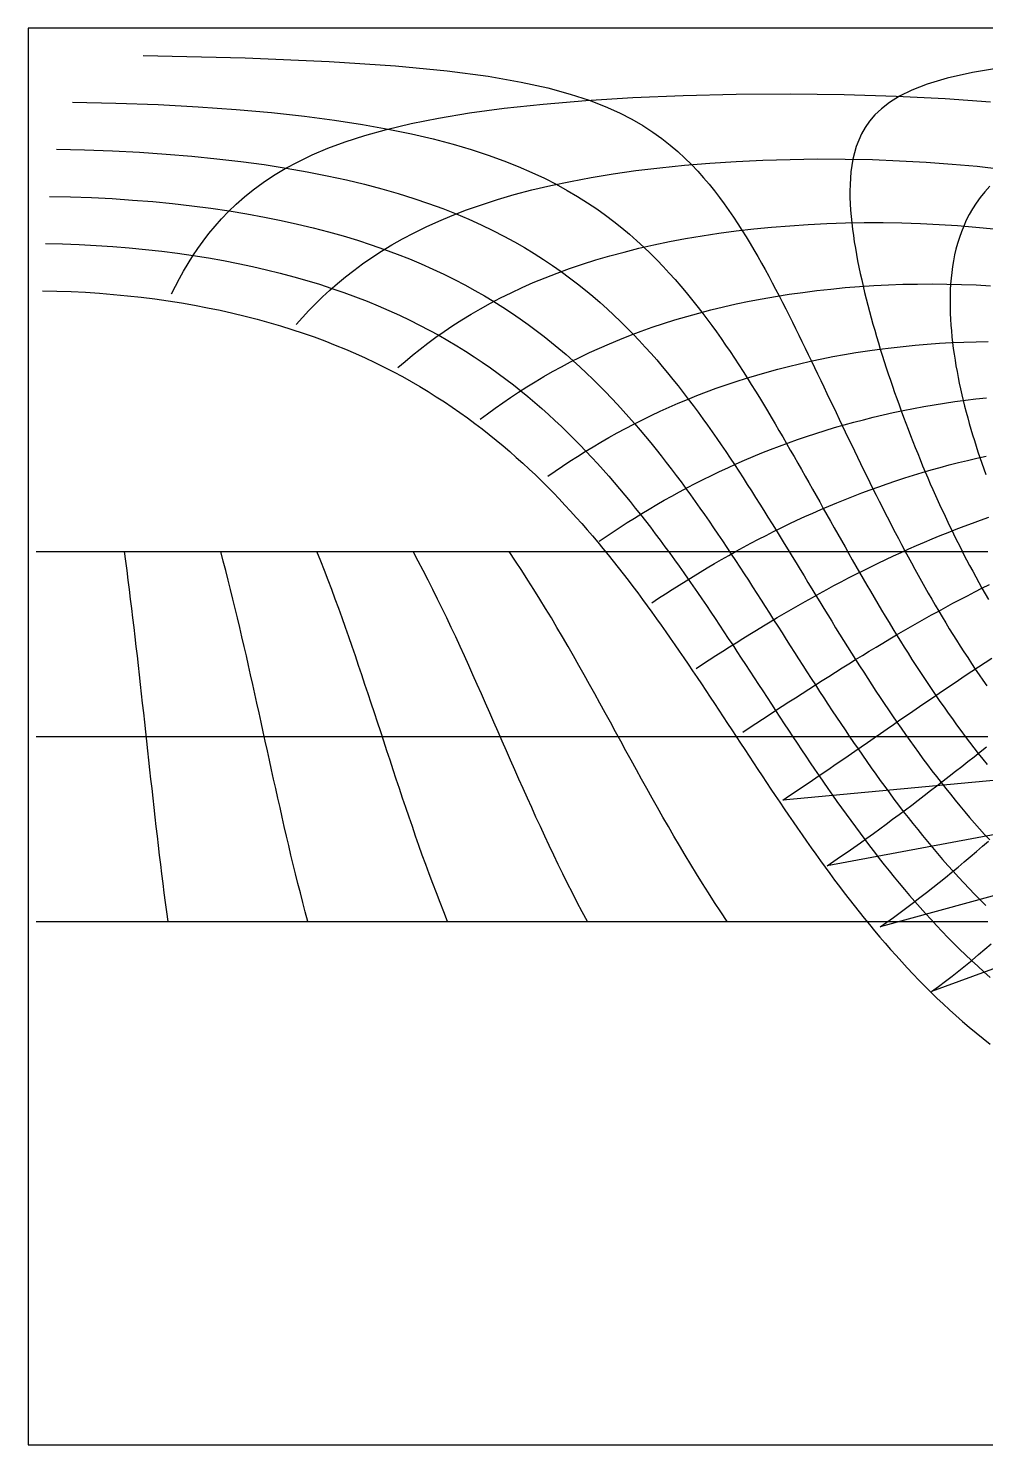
# Model space of a CAD drawing. Header units: millimetres. Extents: x -267 to 267, y -134 to 134.
# Drawn here: x -267 to -86.4, y -133.5 to 133.5 of the extents above; entities that cross this region are included whole.
import ezdxf

# ---------------------------------------------------------------- set-up
doc = ezdxf.new("R2010")
doc.units = ezdxf.units.MM
doc.layers.add('ENGRAVE', color=7, linetype='Continuous')
doc.layers.add('GUIDE', color=3, linetype='Continuous')

msp = doc.modelspace()

# ---------------------------------------------------------------- linework, layer by layer
at = {"layer": 'ENGRAVE'}
for points in [[(-245.393, 128.414), (-226.1153, 127.9655), (-210.2897, 127.2893), (-197.7972, 126.4505), (-188.0165, 125.5002), (-180.2929, 124.4734), (-174.0965, 123.3934), (-169.0348, 122.2757), (-164.8256, 121.1305), (-161.2663, 119.965), (-158.2102, 118.7839), (-155.55, 117.5909), (-153.2056, 116.3885), (-151.1166, 115.1787), (-149.2365, 113.9629), (-147.5293, 112.7424), (-145.9666, 111.5179), (-144.5257, 110.2902), (-143.1885, 109.0599), (-141.9399, 107.8274), (-140.7679, 106.5932), (-139.6621, 105.3576), (-138.6143, 104.1208), (-137.6173, 102.8832), (-136.6649, 101.6448), (-135.7521, 100.406), (-134.8744, 99.1668), (-134.028, 97.9274), (-133.2095, 96.6879), (-132.4161, 95.4485), (-131.6452, 94.2092), (-130.8945, 92.9702), (-130.1621, 91.7315), (-129.4462, 90.4932), (-128.7453, 89.2554), (-128.0579, 88.0182), (-127.3828, 86.7816), (-126.7188, 85.5457), (-126.0649, 84.3106), (-125.4202, 83.0763), (-124.7838, 81.8429), (-124.1549, 80.6105), (-123.5329, 79.379), (-122.917, 78.1486), (-122.3067, 76.9194), (-121.7014, 75.6912), (-121.1006, 74.4644), (-120.5039, 73.2387), (-119.9106, 72.0144), (-119.3206, 70.7915), (-118.7333, 69.57), (-118.1484, 68.35), (-117.5656, 67.1315), (-116.9844, 65.9146), (-116.4048, 64.6993), (-115.8262, 63.4857), (-115.2485, 62.2739), (-114.6713, 61.0638), (-114.0945, 59.8556), (-113.5178, 58.6494), (-112.941, 57.445), (-112.3638, 56.2427), (-111.786, 55.0425), (-111.2075, 53.8444), (-110.6279, 52.6485), (-110.0472, 51.4548), (-109.4651, 50.2634), (-108.8815, 49.0745), (-108.2961, 47.8879), (-107.7089, 46.7039), (-107.1195, 45.5224), (-106.5279, 44.3435), (-105.9339, 43.1674), (-105.3373, 41.994), (-104.738, 40.8235), (-104.1358, 39.6558), (-103.5306, 38.4912), (-102.9221, 37.3296), (-102.3103, 36.1711), (-101.6949, 35.0159), (-101.0759, 33.8639), (-100.4531, 32.7153), (-99.8263, 31.5702), (-99.1954, 30.4286), (-98.5602, 29.2907), (-97.9206, 28.1564), (-97.2764, 27.026), (-96.6275, 25.8994), (-95.9738, 24.7769), (-95.315, 23.6584), (-94.651, 22.5442), (-93.9818, 21.4342), (-93.307, 20.3286), (-92.6267, 19.2275), (-91.9406, 18.1311), (-91.2485, 17.0393), (-90.5504, 15.9524), (-89.846, 14.8704), (-89.1352, 13.7935), (-88.4179, 12.7219), (-87.6939, 11.6555), (-86.9631, 10.5945), (-86.2252, 9.5392)], [(-82.5356, 126.2481), (-88.9087, 125.1985), (-93.7348, 124.1081), (-97.4592, 122.9895), (-100.3813, 121.851), (-102.7056, 120.698), (-104.5748, 119.5342), (-106.0907, 118.3622), (-107.3274, 117.1837), (-108.34, 116.0004), (-109.1703, 114.8131), (-109.8503, 113.6227), (-110.4049, 112.4298), (-110.854, 111.2349), (-111.2134, 110.0386), (-111.4959, 108.841), (-111.7119, 107.6424), (-111.8701, 106.4432), (-111.9776, 105.2435), (-112.0404, 104.0435), (-112.0637, 102.8433), (-112.0517, 101.6431), (-112.008, 100.4431), (-111.9359, 99.2432), (-111.838, 98.0436), (-111.7168, 96.8445), (-111.5742, 95.6458), (-111.4121, 94.4477), (-111.232, 93.2502), (-111.0354, 92.0535), (-110.8234, 90.8575), (-110.5971, 89.6624), (-110.3576, 88.4682), (-110.1056, 87.2749), (-109.8419, 86.0827), (-109.5672, 84.8916), (-109.2821, 83.7015), (-108.9872, 82.5127), (-108.683, 81.3251), (-108.3698, 80.1388), (-108.0482, 78.9539), (-107.7184, 77.7704), (-107.3807, 76.5883), (-107.0356, 75.4077), (-106.6831, 74.2287), (-106.3236, 73.0513), (-105.9573, 71.8756), (-105.5843, 70.7016), (-105.2049, 69.5293), (-104.8191, 68.3589), (-104.4271, 67.1903), (-104.0291, 66.0237), (-103.6252, 64.8591), (-103.2153, 63.6965), (-102.7997, 62.536), (-102.3784, 61.3777), (-101.9514, 60.2216), (-101.5188, 59.0678), (-101.0807, 57.9163), (-100.637, 56.7672), (-100.1879, 55.6205), (-99.7333, 54.4764), (-99.2733, 53.3349), (-98.8078, 52.196), (-98.3368, 51.0598), (-97.8604, 49.9264), (-97.3786, 48.7958), (-96.8913, 47.6681), (-96.3985, 46.5435), (-95.9002, 45.4219), (-95.3963, 44.3034), (-94.8869, 43.1881), (-94.3719, 42.0761), (-93.8512, 40.9675), (-93.3249, 39.8622), (-92.7928, 38.7606), (-92.2549, 37.6625), (-91.7113, 36.568), (-91.1617, 35.4774), (-90.6062, 34.3906), (-90.0447, 33.3077), (-89.4771, 32.2289), (-88.9034, 31.1542), (-88.3235, 30.0837), (-87.7373, 29.0175), (-87.1448, 27.9557), (-86.5459, 26.8984), (-85.9404, 25.8458)], [(-240.0073, 83.472), (-239.2913, 84.9027), (-238.5368, 86.3304), (-237.7405, 87.755), (-236.8981, 89.1761), (-236.0054, 90.5934), (-235.0573, 92.0065), (-234.0479, 93.4149), (-232.971, 94.8181), (-231.819, 96.2156), (-230.5836, 97.6066), (-229.2552, 98.9904), (-227.8225, 100.3661), (-226.2727, 101.7326), (-224.5911, 103.0887), (-222.7604, 104.4329), (-220.7604, 105.7634), (-218.5678, 107.0783), (-216.1552, 108.375), (-213.4904, 109.6507), (-210.5361, 110.9017), (-207.2487, 112.1236), (-203.5778, 113.3114), (-199.4659, 114.4584), (-194.8486, 115.557), (-189.6562, 116.5976), (-183.8169, 117.569), (-177.2641, 118.4577), (-169.9469, 119.2483), (-161.8462, 119.9236), (-152.9942, 120.4658), (-143.4918, 120.8576), (-133.5177, 121.085), (-123.3176, 121.1388), (-113.173, 121.0168), (-103.3565, 120.724), (-94.0904, 120.2717), (-85.5229, 119.6756)], [(-258.702, 119.6106), (-250.5054, 119.4298), (-242.5689, 119.1335), (-234.9915, 118.7287), (-227.8433, 118.2241), (-221.1645, 117.6291), (-214.9698, 116.9535), (-209.2535, 116.2069), (-203.9958, 115.398), (-199.1682, 114.5349), (-194.7372, 113.6246), (-190.668, 112.6735), (-186.9261, 111.6869), (-183.4789, 110.6695), (-180.296, 109.6252), (-177.3497, 108.5576), (-174.6152, 107.4695), (-172.0702, 106.3636), (-169.6949, 105.2419), (-167.4718, 104.1064), (-165.3854, 102.9586), (-163.4219, 101.8001), (-161.5691, 100.6319), (-159.8164, 99.4552), (-158.1541, 98.271), (-156.5738, 97.0799), (-155.068, 95.8829), (-153.6299, 94.6804), (-152.2537, 93.4732), (-150.9338, 92.2616), (-149.6655, 91.0462), (-148.4444, 89.8274), (-147.2668, 88.6055), (-146.129, 87.381), (-145.0278, 86.1539), (-143.9605, 84.9248), (-142.9244, 83.6938), (-141.917, 82.4611), (-140.9363, 81.227), (-139.9802, 79.9916), (-139.0469, 78.7553), (-138.1347, 77.518), (-137.2421, 76.28), (-136.3677, 75.0415), (-135.5102, 73.8025), (-134.6683, 72.5633), (-133.8409, 71.3238), (-133.027, 70.0844), (-132.2256, 68.845), (-131.4359, 67.6058), (-130.6569, 66.3668), (-129.8879, 65.1283), (-129.1281, 63.8902), (-128.3768, 62.6526), (-127.6334, 61.4158), (-126.8973, 60.1797), (-126.1679, 58.9444), (-125.4447, 57.71), (-124.727, 56.4766), (-124.0145, 55.2443), (-123.3067, 54.0132), (-122.6031, 52.7833), (-121.9032, 51.5547), (-121.2068, 50.3275), (-120.5133, 49.1017), (-119.8225, 47.8775), (-119.1339, 46.6549), (-118.4473, 45.434), (-117.7622, 44.2149), (-117.0784, 42.9976), (-116.3956, 41.7822), (-115.7134, 40.5688), (-115.0316, 39.3574), (-114.3499, 38.1482), (-113.6681, 36.9413), (-112.9857, 35.7366), (-112.3027, 34.5343), (-111.6186, 33.3345), (-110.9334, 32.1372), (-110.2467, 30.9426), (-109.5582, 29.7507), (-108.8679, 28.5615), (-108.1753, 27.3752), (-107.4804, 26.192), (-106.7827, 25.0117), (-106.0823, 23.8347), (-105.3787, 22.6608), (-104.6718, 21.4903), (-103.9614, 20.3233), (-103.2472, 19.1598), (-102.5291, 17.9999), (-101.8067, 16.8438), (-101.08, 15.6915), (-100.3486, 14.5432), (-99.6124, 13.399), (-98.8712, 12.2589), (-98.1247, 11.1232), (-97.3726, 9.9919), (-96.6149, 8.8651), (-95.8513, 7.7429), (-95.0815, 6.6256), (-94.3054, 5.5132), (-93.5227, 4.4058), (-92.7332, 3.3037), (-91.9367, 2.2069), (-91.133, 1.1155), (-90.3218, 0.0298), (-89.5029, -1.0501), (-88.6761, -2.1241), (-87.8412, -3.1919), (-86.9979, -4.2536), (-86.1461, -5.3088)], [(-261.7054, 110.7314), (-256.4091, 110.6152), (-251.1789, 110.4228), (-246.0444, 110.1561), (-241.032, 109.8177), (-236.1635, 109.4106), (-231.4564, 108.9383), (-226.9236, 108.4043), (-222.5736, 107.8127), (-218.4108, 107.1673), (-214.4364, 106.472), (-210.6488, 105.7305), (-207.0439, 104.9467), (-203.6161, 104.1237), (-200.3585, 103.265), (-197.2632, 102.3735), (-194.322, 101.452), (-191.5264, 100.5031), (-188.8679, 99.529), (-186.338, 98.5321), (-183.9287, 97.5142), (-181.6321, 96.477), (-179.4406, 95.4224), (-177.3474, 94.3516), (-175.3457, 93.2662), (-173.4294, 92.1672), (-171.5925, 91.0559), (-169.8298, 89.9332), (-168.1361, 88.8), (-166.5068, 87.6573), (-164.9376, 86.5057), (-163.4244, 85.346), (-161.9635, 84.1788), (-160.5514, 83.0048), (-159.1849, 81.8244), (-157.861, 80.6382), (-156.577, 79.4466), (-155.3303, 78.25), (-154.1185, 77.0489), (-152.9394, 75.8436), (-151.791, 74.6345), (-150.6712, 73.4219), (-149.5784, 72.206), (-148.5108, 70.9871), (-147.4669, 69.7656), (-146.4452, 68.5416), (-145.4444, 67.3153), (-144.4631, 66.0871), (-143.5002, 64.857), (-142.5546, 63.6252), (-141.6251, 62.3921), (-140.7108, 61.1576), (-139.8108, 59.9221), (-138.9241, 58.6855), (-138.0499, 57.4482), (-137.1875, 56.2102), (-136.336, 54.9716), (-135.4948, 53.7326), (-134.6631, 52.4934), (-133.8404, 51.2539), (-133.026, 50.0145), (-132.2194, 48.7751), (-131.4199, 47.5359), (-130.627, 46.2969), (-129.8403, 45.0584), (-129.0593, 43.8203), (-128.2834, 42.5829), (-127.5123, 41.3461), (-126.7454, 40.1102), (-125.9824, 38.8751), (-125.2228, 37.641), (-124.4664, 36.408), (-123.7126, 35.1761), (-122.9611, 33.9455), (-122.2116, 32.7163), (-121.4638, 31.4885), (-120.7172, 30.2623), (-119.9715, 29.0377), (-119.2265, 27.8148), (-118.4818, 26.5937), (-117.7371, 25.3745), (-116.9921, 24.1574), (-116.2465, 22.9423), (-115.5, 21.7295), (-114.7523, 20.5189), (-114.0031, 19.3107), (-113.2522, 18.105), (-112.4992, 16.9019), (-111.7439, 15.7015), (-110.986, 14.5039), (-110.2253, 13.3092), (-109.4614, 12.1175), (-108.6942, 10.9289), (-107.9232, 9.7436), (-107.1483, 8.5616), (-106.3692, 7.383), (-105.5855, 6.208), (-104.7972, 5.0367), (-104.0038, 3.8693), (-103.2051, 2.7058), (-102.4008, 1.5464), (-101.5907, 0.3912), (-100.7745, -0.7597), (-99.9519, -1.9061), (-99.1226, -3.0478), (-98.2863, -4.1848), (-97.4429, -5.3168), (-96.5919, -6.4437), (-95.7331, -7.5654), (-94.8662, -8.6817), (-93.991, -9.7924), (-93.1071, -10.8974), (-92.2142, -11.9964), (-91.3121, -13.0893), (-90.4004, -14.1759), (-89.4788, -15.256), (-88.5471, -16.3294), (-87.6049, -17.396), (-86.652, -18.4554), (-85.6879, -19.5075)], [(-216.5046, 77.6863), (-215.3444, 78.9936), (-214.1355, 80.2929), (-212.8746, 81.5838), (-211.558, 82.8655), (-210.1818, 84.1373), (-208.7416, 85.3984), (-207.2329, 86.6479), (-205.6507, 87.8848), (-203.9897, 89.1082), (-202.244, 90.3169), (-200.4074, 91.5095), (-198.4734, 92.6846), (-196.4349, 93.8407), (-194.2843, 94.9762), (-192.0138, 96.0889), (-189.6149, 97.177), (-187.0792, 98.238), (-184.3977, 99.2696), (-181.5617, 100.2688), (-178.5622, 101.2328), (-175.391, 102.1582), (-172.0403, 103.0415), (-168.5037, 103.879), (-164.7761, 104.6667), (-160.8547, 105.4003), (-156.7394, 106.0756), (-152.4335, 106.688), (-147.9442, 107.2334), (-143.2834, 107.7072), (-138.4674, 108.1057), (-133.5177, 108.4251), (-128.4603, 108.6624), (-123.3252, 108.8153), (-118.1456, 108.8821), (-112.9563, 108.8622), (-107.7929, 108.7559), (-102.6894, 108.5641), (-97.6778, 108.2888), (-92.7864, 107.9328), (-88.0391, 107.4993), (-83.4551, 106.9922)], [(-263.0488, 101.84), (-259.0755, 101.7529), (-255.1286, 101.6084), (-251.2205, 101.4071), (-247.3628, 101.1502), (-243.5663, 100.839), (-239.8403, 100.475), (-236.1931, 100.0599), (-232.6315, 99.5958), (-229.161, 99.0844), (-225.7858, 98.5281), (-222.5089, 97.9288), (-219.3322, 97.2888), (-216.2565, 96.6102), (-213.2817, 95.8951), (-210.4071, 95.1456), (-207.631, 94.3638), (-204.9515, 93.5514), (-202.3662, 92.7105), (-199.8721, 91.8427), (-197.4664, 90.9498), (-195.1457, 90.0334), (-192.9067, 89.0949), (-190.7461, 88.1358), (-188.6605, 87.1573), (-186.6464, 86.1608), (-184.7006, 85.1474), (-182.8197, 84.1182), (-181.0008, 83.0743), (-179.2406, 82.0164), (-177.5362, 80.9457), (-175.8848, 79.8628), (-174.2837, 78.7686), (-172.7304, 77.6638), (-171.2222, 76.549), (-169.7569, 75.425), (-168.3322, 74.2922), (-166.946, 73.1512), (-165.5963, 72.0026), (-164.2812, 70.8469), (-162.9988, 69.6844), (-161.7475, 68.5157), (-160.5255, 67.3411), (-159.3314, 66.161), (-158.1636, 64.9757), (-157.0209, 63.7856), (-155.9018, 62.591), (-154.8051, 61.3922), (-153.7297, 60.1895), (-152.6744, 58.9831), (-151.6381, 57.7733), (-150.6198, 56.5604), (-149.6185, 55.3445), (-148.6334, 54.1258), (-147.6635, 52.9047), (-146.708, 51.6812), (-145.7662, 50.4556), (-144.8371, 49.228), (-143.9202, 47.9987), (-143.0148, 46.7677), (-142.1201, 45.5352), (-141.2355, 44.3015), (-140.3604, 43.0665), (-139.4942, 41.8306), (-138.6364, 40.5938), (-137.7864, 39.3562), (-136.9437, 38.118), (-136.1078, 36.8793), (-135.2781, 35.6403), (-134.4543, 34.4009), (-133.6358, 33.1615), (-132.8223, 31.922), (-132.0133, 30.6827), (-131.2083, 29.4435), (-130.407, 28.2047), (-129.609, 26.9663), (-128.8139, 25.7284), (-128.0213, 24.4912), (-127.2308, 23.2547), (-126.4421, 22.019), (-125.6549, 20.7843), (-124.8687, 19.5507), (-124.0833, 18.3183), (-123.2983, 17.0871), (-122.5134, 15.8573), (-121.7282, 14.6289), (-120.9424, 13.4022), (-120.1557, 12.1771), (-119.3678, 10.9538), (-118.5784, 9.7324), (-117.7872, 8.5131), (-116.9937, 7.2959), (-116.1978, 6.0809), (-115.3991, 4.8683), (-114.5974, 3.6581), (-113.7922, 2.4505), (-112.9833, 1.2456), (-112.1703, 0.0436), (-111.3531, -1.1555), (-110.5311, -2.3515), (-109.7042, -3.5443), (-108.872, -4.7338), (-108.0342, -5.9197), (-107.1904, -7.1021), (-106.3403, -8.2807), (-105.4837, -9.4553), (-104.6201, -10.6259), (-103.7493, -11.7923), (-102.8708, -12.9544), (-101.9844, -14.1118), (-101.0897, -15.2646), (-100.1863, -16.4125), (-99.2739, -17.5553), (-98.3521, -18.6929), (-97.4206, -19.8251), (-96.479, -20.9516), (-95.5268, -22.0723), (-94.5637, -23.187), (-93.5894, -24.2954), (-92.6034, -25.3973), (-91.6054, -26.4926), (-90.5948, -27.5809), (-89.5714, -28.662), (-88.5347, -29.7357), (-87.4842, -30.8018), (-86.4197, -31.8598)], [(-85.6866, 103.7309), (-86.6307, 102.6788), (-87.4813, 101.6199), (-88.2469, 100.5549), (-88.9347, 99.4845), (-89.5516, 98.4094), (-90.1032, 97.33), (-90.5951, 96.247), (-91.0318, 95.1606), (-91.4177, 94.0714), (-91.7565, 92.9797), (-92.0518, 91.8858), (-92.3066, 90.79), (-92.5237, 89.6926), (-92.7057, 88.5939), (-92.8549, 87.4941), (-92.9735, 86.3933), (-93.0632, 85.2919), (-93.1259, 84.1899), (-93.1631, 83.0877), (-93.1764, 81.9852), (-93.1669, 80.8828), (-93.1361, 79.7804), (-93.0848, 78.6784), (-93.0143, 77.5767), (-92.9255, 76.4756), (-92.8191, 75.3752), (-92.696, 74.2755), (-92.557, 73.1767), (-92.4028, 72.0789), (-92.2338, 70.9822), (-92.0509, 69.8867), (-91.8543, 68.7925), (-91.6448, 67.6996), (-91.4227, 66.6083), (-91.1884, 65.5186), (-90.9424, 64.4305), (-90.685, 63.3442), (-90.4166, 62.2597), (-90.1374, 61.1772), (-89.8477, 60.0967), (-89.5479, 59.0183), (-89.2381, 57.9421), (-88.9187, 56.8682), (-88.5897, 55.7967), (-88.2514, 54.7276), (-87.904, 53.661), (-87.5476, 52.5971), (-87.1824, 51.5359), (-86.8085, 50.4775), (-86.4261, 49.422)], [(-197.3027, 69.5434), (-195.9565, 70.7124), (-194.5692, 71.8705), (-193.1389, 73.017), (-191.6633, 74.1512), (-190.1404, 75.2724), (-188.5678, 76.3797), (-186.9433, 77.4724), (-185.2643, 78.5496), (-183.5284, 79.6103), (-181.7332, 80.6535), (-179.876, 81.6781), (-177.9542, 82.683), (-175.9652, 83.667), (-173.9065, 84.6288), (-171.7756, 85.567), (-169.5701, 86.4802), (-167.2877, 87.3669), (-164.9262, 88.2256), (-162.4839, 89.0546), (-159.9592, 89.8521), (-157.351, 90.6165), (-154.6584, 91.346), (-151.8813, 92.0386), (-149.0201, 92.6924), (-146.0758, 93.3057), (-143.0504, 93.8764), (-139.9464, 94.4027), (-136.7673, 94.8828), (-133.5177, 95.315), (-130.2029, 95.6975), (-126.8291, 96.0289), (-123.4037, 96.3078), (-119.9346, 96.533), (-116.4307, 96.7034), (-112.9011, 96.8185), (-109.3559, 96.8775), (-105.8051, 96.8803), (-102.2588, 96.8268), (-98.7273, 96.7173), (-95.2203, 96.5523), (-91.7474, 96.3325), (-88.3173, 96.0589), (-84.9381, 95.7327)], [(-263.8233, 92.9445), (-260.6178, 92.8743), (-257.4255, 92.7576), (-254.2528, 92.5948), (-251.1058, 92.3864), (-247.9902, 92.1332), (-244.9114, 91.8359), (-241.8744, 91.4955), (-238.8835, 91.1131), (-235.9426, 90.6898), (-233.0552, 90.2268), (-230.2241, 89.7255), (-227.4515, 89.187), (-224.7394, 88.6128), (-222.0891, 88.0042), (-219.5014, 87.3626), (-216.977, 86.6895), (-214.5158, 85.9861), (-212.1177, 85.2539), (-209.7822, 84.4941), (-207.5086, 83.708), (-205.2958, 82.8969), (-203.1427, 82.062), (-201.048, 81.2045), (-199.0103, 80.3255), (-197.028, 79.4261), (-195.0995, 78.5073), (-193.2232, 77.5701), (-191.3973, 76.6154), (-189.6201, 75.6443), (-187.89, 74.6574), (-186.2052, 73.6557), (-184.564, 72.6399), (-182.9648, 71.6107), (-181.4059, 70.5689), (-179.8856, 69.5151), (-178.4025, 68.45), (-176.9549, 67.3741), (-175.5415, 66.2879), (-174.1607, 65.1921), (-172.8112, 64.0872), (-171.4917, 62.9735), (-170.2008, 61.8517), (-168.9372, 60.722), (-167.6999, 59.585), (-166.4876, 58.441), (-165.2991, 57.2903), (-164.1335, 56.1334), (-162.9897, 54.9706), (-161.8667, 53.8021), (-160.7636, 52.6283), (-159.6794, 51.4495), (-158.6133, 50.2659), (-157.5643, 49.0779), (-156.5318, 47.8856), (-155.5149, 46.6894), (-154.5128, 45.4893), (-153.5248, 44.2857), (-152.5503, 43.0788), (-151.5886, 41.8687), (-150.639, 40.6557), (-149.7008, 39.44), (-148.7736, 38.2216), (-147.8566, 37.0009), (-146.9494, 35.7779), (-146.0514, 34.5529), (-145.162, 33.3259), (-144.2808, 32.0972), (-143.4073, 30.8669), (-142.5409, 29.6351), (-141.6812, 28.402), (-140.8278, 27.1676), (-139.9802, 25.9322), (-139.1379, 24.6959), (-138.3006, 23.4587), (-137.4679, 22.2209), (-136.6393, 20.9825), (-135.8144, 19.7437), (-134.9929, 18.5045), (-134.1743, 17.2651), (-133.3584, 16.0257), (-132.5447, 14.7862), (-131.7328, 13.5469), (-130.9225, 12.3079), (-130.1133, 11.0692), (-129.3049, 9.831), (-128.497, 8.5933), (-127.6892, 7.3564), (-126.8812, 6.1202), (-126.0727, 4.885), (-125.2632, 3.6508), (-124.4524, 2.4178), (-123.6401, 1.186), (-122.8259, -0.0444), (-122.0094, -1.2733), (-121.1904, -2.5006), (-120.3684, -3.7262), (-119.5431, -4.9499), (-118.7142, -6.1716), (-117.8813, -7.3913), (-117.0441, -8.6087), (-116.2022, -9.8238), (-115.3553, -11.0364), (-114.503, -12.2463), (-113.645, -13.4535), (-112.7808, -14.6578), (-111.9101, -15.859), (-111.0326, -17.057), (-110.1478, -18.2516), (-109.2553, -19.4428), (-108.3547, -20.6302), (-107.4456, -21.8138), (-106.5277, -22.9934), (-105.6004, -24.1688), (-104.6634, -25.3398), (-103.7162, -26.5062), (-102.7584, -27.6678), (-101.7894, -28.8245), (-100.8089, -29.976), (-99.8164, -31.1221), (-98.8113, -32.2626), (-97.7931, -33.3972), (-96.7615, -34.5257), (-95.7157, -35.6478), (-94.6554, -36.7634), (-93.5799, -37.8721), (-92.4888, -38.9736), (-91.3814, -40.0677), (-90.2571, -41.1541), (-89.1155, -42.2324), (-87.9558, -43.3023), (-86.7776, -44.3635), (-85.5802, -45.4157)], [(-264.3363, 84.047), (-261.641, 83.988), (-258.9532, 83.8899), (-256.2767, 83.7528), (-253.615, 83.5771), (-250.9715, 83.3631), (-248.3496, 83.1115), (-245.7522, 82.8228), (-243.1824, 82.4975), (-240.6427, 82.1365), (-238.1356, 81.7404), (-235.6631, 81.31), (-233.2272, 80.8463), (-230.8296, 80.3502), (-228.4716, 79.8224), (-226.1545, 79.264), (-223.8791, 78.6759), (-221.6461, 78.0591), (-219.4561, 77.4145), (-217.3094, 76.7431), (-215.206, 76.0459), (-213.1459, 75.3238), (-211.129, 74.5778), (-209.1548, 73.8087), (-207.223, 73.0175), (-205.333, 72.2051), (-203.4842, 71.3722), (-201.6757, 70.5199), (-199.9069, 69.6487), (-198.1769, 68.7596), (-196.4847, 67.8533), (-194.8295, 66.9306), (-193.2103, 65.992), (-191.6261, 65.0384), (-190.076, 64.0704), (-188.5588, 63.0885), (-187.0737, 62.0934), (-185.6196, 61.0857), (-184.1955, 60.066), (-182.8005, 59.0347), (-181.4335, 57.9923), (-180.0936, 56.9394), (-178.7799, 55.8765), (-177.4915, 54.8039), (-176.2273, 53.7221), (-174.9866, 52.6314), (-173.7685, 51.5324), (-172.572, 50.4254), (-171.3965, 49.3107), (-170.2411, 48.1887), (-169.105, 47.0597), (-167.9875, 45.924), (-166.8878, 44.7819), (-165.8051, 43.6337), (-164.7389, 42.4797), (-163.6885, 41.3202), (-162.653, 40.1554), (-161.6321, 38.9855), (-160.6249, 37.8109), (-159.6309, 36.6317), (-158.6496, 35.4481), (-157.6803, 34.2604), (-156.7225, 33.0687), (-155.7757, 31.8733), (-154.8394, 30.6743), (-153.9129, 29.472), (-152.9959, 28.2665), (-152.0878, 27.0579), (-151.1883, 25.8465), (-150.2967, 24.6324), (-149.4127, 23.4157), (-148.5359, 22.1967), (-147.6657, 20.9754), (-146.8018, 19.7521), (-145.9438, 18.5268), (-145.0913, 17.2996), (-144.2438, 16.0708), (-143.4011, 14.8404), (-142.5626, 13.6086), (-141.728, 12.3756), (-140.897, 11.1413), (-140.0691, 9.906), (-139.2441, 8.6698), (-138.4215, 7.4327), (-137.601, 6.195), (-136.7822, 4.9567), (-135.9649, 3.7179), (-135.1486, 2.4788), (-134.333, 1.2395), (-133.5177, 0), (-132.7024, -1.2395), (-131.8868, -2.4788), (-131.0705, -3.7179), (-130.2531, -4.9567), (-129.4344, -6.195), (-128.6139, -7.4327), (-127.7913, -8.6698), (-126.9663, -9.906), (-126.1384, -11.1413), (-125.3074, -12.3756), (-124.4728, -13.6086), (-123.6343, -14.8404), (-122.7915, -16.0708), (-121.9441, -17.2996), (-121.0915, -18.5268), (-120.2335, -19.7521), (-119.3697, -20.9754), (-118.4995, -22.1967), (-117.6227, -23.4157), (-116.7387, -24.6324), (-115.8471, -25.8465), (-114.9475, -27.0579), (-114.0395, -28.2665), (-113.1225, -29.472), (-112.196, -30.6743), (-111.2596, -31.8733), (-110.3128, -33.0687), (-109.3551, -34.2604), (-108.3858, -35.4481), (-107.4044, -36.6317), (-106.4105, -37.8109), (-105.4033, -38.9855), (-104.3823, -40.1554), (-103.3469, -41.3202), (-102.2964, -42.4797), (-101.2302, -43.6337), (-100.1476, -44.7819), (-99.0479, -45.924), (-97.9304, -47.0597), (-96.7943, -48.1887), (-95.6388, -49.3107), (-94.4633, -50.4254), (-93.2669, -51.5324), (-92.0488, -52.6314), (-90.8081, -53.7221), (-89.5439, -54.8039), (-88.2554, -55.8765), (-86.9417, -56.9394), (-85.6019, -57.9923)], [(-181.7933, 59.8175), (-180.4081, 60.865), (-178.9931, 61.9011), (-177.5472, 62.9252), (-176.0692, 63.9368), (-174.5582, 64.9353), (-173.0131, 65.9201), (-171.4327, 66.8905), (-169.816, 67.8459), (-168.1618, 68.7856), (-166.4692, 69.7088), (-164.7371, 70.6148), (-162.9645, 71.5028), (-161.1505, 72.372), (-159.294, 73.2216), (-157.3944, 74.0506), (-155.4508, 74.8583), (-153.4626, 75.6437), (-151.4292, 76.4057), (-149.3502, 77.1436), (-147.2252, 77.8562), (-145.0543, 78.5426), (-142.8373, 79.2018), (-140.5746, 79.8327), (-138.2666, 80.4343), (-135.914, 81.0057), (-133.5177, 81.5457), (-131.0789, 82.0534), (-128.599, 82.5277), (-126.0799, 82.9679), (-123.5234, 83.3728), (-120.932, 83.7417), (-118.3081, 84.0738), (-115.6547, 84.3682), (-112.9748, 84.6244), (-110.2718, 84.8416), (-107.5492, 85.0194), (-104.8108, 85.1573), (-102.0605, 85.255), (-99.3024, 85.3122), (-96.5405, 85.3288), (-93.779, 85.3048), (-91.022, 85.2401), (-88.2736, 85.135), (-85.5379, 84.9897)], [(-169.0092, 49.0709), (-167.6469, 50.0235), (-166.2642, 50.9658), (-164.8605, 51.8975), (-163.4352, 52.8181), (-161.9878, 53.7272), (-160.5176, 54.6244), (-159.0242, 55.5093), (-157.5071, 56.3812), (-155.9655, 57.2398), (-154.3992, 58.0846), (-152.8075, 58.9149), (-151.19, 59.7304), (-149.5462, 60.5305), (-147.8758, 61.3146), (-146.1784, 62.0822), (-144.4536, 62.8326), (-142.7011, 63.5653), (-140.9207, 64.2797), (-139.1123, 64.9752), (-137.2757, 65.6512), (-135.4108, 66.3071), (-133.5177, 66.9422), (-131.5964, 67.5559), (-129.6472, 68.1475), (-127.6703, 68.7165), (-125.6661, 69.2622), (-123.635, 69.784), (-121.5775, 70.2813), (-119.4944, 70.7535), (-117.3865, 71.1999), (-115.2545, 71.6201), (-113.0995, 72.0134), (-110.9227, 72.3793), (-108.7251, 72.7173), (-106.5082, 73.0269), (-104.2734, 73.3077), (-102.0222, 73.5593), (-99.7562, 73.7812), (-97.4771, 73.9732), (-95.1868, 74.1348), (-92.8871, 74.266), (-90.5798, 74.3664), (-88.2671, 74.436), (-85.9508, 74.4745)], [(-159.3658, 36.8143), (-158.0565, 37.7062), (-156.7341, 38.5901), (-155.3983, 39.4659), (-154.0486, 40.3332), (-152.6849, 41.1916), (-151.3066, 42.041), (-149.9135, 42.8809), (-148.5052, 43.7111), (-147.0814, 44.5311), (-145.6417, 45.3407), (-144.1858, 46.1396), (-142.7135, 46.9272), (-141.2243, 47.7034), (-139.7181, 48.4676), (-138.1946, 49.2196), (-136.6535, 49.9589), (-135.0946, 50.6852), (-133.5177, 51.3981), (-131.9226, 52.0971), (-130.3091, 52.7818), (-128.6771, 53.4519), (-127.0265, 54.1069), (-125.3572, 54.7465), (-123.6691, 55.3701), (-121.9624, 55.9773), (-120.2369, 56.5678), (-118.4928, 57.1411), (-116.7301, 57.6968), (-114.9491, 58.2344), (-113.1498, 58.7536), (-111.3327, 59.2539), (-109.4979, 59.7348), (-107.6457, 60.196), (-105.7767, 60.6372), (-103.8912, 61.0577), (-101.9897, 61.4574), (-100.0728, 61.8359), (-98.1411, 62.1926), (-96.1952, 62.5274), (-94.2359, 62.8399), (-92.2639, 63.1298), (-90.2799, 63.3967), (-88.285, 63.6404), (-86.2799, 63.8606)], [(-149.4355, 25.2077), (-148.1581, 26.0521), (-146.8727, 26.8909), (-145.5789, 27.724), (-144.2766, 28.5511), (-142.9655, 29.3719), (-141.6452, 30.1862), (-140.3155, 30.9938), (-138.9763, 31.7944), (-137.6271, 32.5878), (-136.2678, 33.3737), (-134.898, 34.1518), (-133.5177, 34.922), (-132.1264, 35.6838), (-130.7241, 36.4371), (-129.3104, 37.1817), (-127.8851, 37.9171), (-126.4481, 38.6431), (-124.9991, 39.3595), (-123.538, 40.0659), (-122.0645, 40.7621), (-120.5785, 41.4477), (-119.0798, 42.1225), (-117.5684, 42.7861), (-116.0439, 43.4383), (-114.5065, 44.0787), (-112.9559, 44.707), (-111.392, 45.323), (-109.8149, 45.9262), (-108.2244, 46.5164), (-106.6205, 47.0933), (-105.0033, 47.6566), (-103.3728, 48.2058), (-101.7289, 48.7408), (-100.0718, 49.2612), (-98.4016, 49.7667), (-96.7183, 50.2569), (-95.0222, 50.7316), (-93.3134, 51.1904), (-91.592, 51.6331), (-89.8584, 52.0593), (-88.1128, 52.4687), (-86.3554, 52.8612)], [(169.0092, 49.0709), (-96.6837, -48.1085), (-95.3605, -47.1367), (-94.056, -46.1557), (-92.7696, -45.166), (-91.5008, -44.168), (-90.249, -43.1619), (-89.0137, -42.148), (-87.7942, -41.1267), (-86.5901, -40.0984), (-85.4008, -39.0632)], [(-141.0847, 12.8), (-139.8341, 13.6211), (-138.5796, 14.4394), (-137.3209, 15.2545), (-136.0579, 16.0664), (-134.7902, 16.8748), (-133.5177, 17.6795), (-132.2401, 18.4804), (-130.9572, 19.2772), (-129.6687, 20.0697), (-128.3745, 20.8578), (-127.0743, 21.6412), (-125.7678, 22.4198), (-124.4549, 23.1932), (-123.1353, 23.9614), (-121.8088, 24.7241), (-120.4751, 25.481), (-119.1342, 26.2321), (-117.7857, 26.9769), (-116.4294, 27.7154), (-115.0652, 28.4473), (-113.6928, 29.1723), (-112.3121, 29.8903), (-110.9229, 30.601), (-109.5249, 31.3041), (-108.118, 31.9995), (-106.702, 32.6869), (-105.2768, 33.366), (-103.8422, 34.0366), (-102.398, 34.6984), (-100.9442, 35.3513), (-99.4805, 35.9949), (-98.0069, 36.629), (-96.5232, 37.2533), (-95.0293, 37.8677), (-93.5252, 38.4717), (-92.0107, 39.0652), (-90.4859, 39.6479), (-88.9505, 40.2195), (-87.4047, 40.7798), (-85.8483, 41.3285)], [(-265.5518, 34.863), (-264.0683, 34.863), (-262.5848, 34.863), (-261.1013, 34.863), (-259.6177, 34.863), (-258.1342, 34.863), (-256.6507, 34.863), (-255.1671, 34.863), (-253.6836, 34.863), (-252.2001, 34.863), (-250.7165, 34.863), (-249.233, 34.863), (-247.7495, 34.863), (-246.266, 34.863), (-244.7824, 34.863), (-243.2989, 34.863), (-241.8154, 34.863), (-240.3318, 34.863), (-238.8483, 34.863), (-237.3648, 34.863), (-235.8812, 34.863), (-234.3977, 34.863), (-232.9142, 34.863), (-231.4307, 34.863), (-229.9471, 34.863), (-228.4636, 34.863), (-226.9801, 34.863), (-225.4965, 34.863), (-224.013, 34.863), (-222.5295, 34.863), (-221.0459, 34.863), (-219.5624, 34.863), (-218.0789, 34.863), (-216.5954, 34.863), (-215.1118, 34.863), (-213.6283, 34.863), (-212.1448, 34.863), (-210.6612, 34.863), (-209.1777, 34.863), (-207.6942, 34.863), (-206.2107, 34.863), (-204.7271, 34.863), (-203.2436, 34.863), (-201.7601, 34.863), (-200.2765, 34.863), (-198.793, 34.863), (-197.3095, 34.863), (-195.8259, 34.863), (-194.3424, 34.863), (-192.8589, 34.863), (-191.3754, 34.863), (-189.8918, 34.863), (-188.4083, 34.863), (-186.9248, 34.863), (-185.4412, 34.863), (-183.9577, 34.863), (-182.4742, 34.863), (-180.9906, 34.863), (-179.5071, 34.863), (-178.0236, 34.863), (-176.5401, 34.863), (-175.0565, 34.863), (-173.573, 34.863), (-172.0895, 34.863), (-170.6059, 34.863), (-169.1224, 34.863), (-167.6389, 34.863), (-166.1553, 34.863), (-164.6718, 34.863), (-163.1883, 34.863), (-161.7048, 34.863), (-160.2212, 34.863), (-158.7377, 34.863), (-157.2542, 34.863), (-155.7706, 34.863), (-154.2871, 34.863), (-152.8036, 34.863), (-151.32, 34.863), (-149.8365, 34.863), (-148.353, 34.863), (-146.8695, 34.863), (-145.3859, 34.863), (-143.9024, 34.863), (-142.4189, 34.863), (-140.9353, 34.863), (-139.4518, 34.863), (-137.9683, 34.863), (-136.4847, 34.863), (-135.0012, 34.863), (-133.5177, 34.863), (-132.0342, 34.863), (-130.5506, 34.863), (-129.0671, 34.863), (-127.5836, 34.863), (-126.1, 34.863), (-124.6165, 34.863), (-123.133, 34.863), (-121.6494, 34.863), (-120.1659, 34.863), (-118.6824, 34.863), (-117.1989, 34.863), (-115.7153, 34.863), (-114.2318, 34.863), (-112.7483, 34.863), (-111.2647, 34.863), (-109.7812, 34.863), (-108.2977, 34.863), (-106.8142, 34.863), (-105.3306, 34.863), (-103.8471, 34.863), (-102.3636, 34.863), (-100.88, 34.863), (-99.3965, 34.863), (-97.913, 34.863), (-96.4294, 34.863), (-94.9459, 34.863), (-93.4624, 34.863), (-91.9789, 34.863), (-90.4953, 34.863), (-89.0118, 34.863), (-87.5283, 34.863), (-86.0447, 34.863)], [(-240.6737, -34.863), (-240.9141, -33.0751), (-241.1493, -31.2873), (-241.3797, -29.4994), (-241.6058, -27.7116), (-241.8278, -25.9237), (-242.0462, -24.1359), (-242.2613, -22.348), (-242.4734, -20.5602), (-242.6828, -18.7724), (-242.8898, -16.9845), (-243.0946, -15.1967), (-243.2975, -13.4088), (-243.4988, -11.621), (-243.6986, -9.8331), (-243.8973, -8.0453), (-244.095, -6.2575), (-244.2919, -4.4696), (-244.4883, -2.6818), (-244.6844, -0.8939), (-244.8804, 0.8939), (-245.0765, 2.6818), (-245.2729, 4.4696), (-245.4699, 6.2575), (-245.6676, 8.0453), (-245.8662, 9.8331), (-246.0661, 11.621), (-246.2673, 13.4088), (-246.4702, 15.1967), (-246.675, 16.9845), (-246.882, 18.7724), (-247.0914, 20.5602), (-247.3035, 22.348), (-247.5186, 24.1359), (-247.737, 25.9237), (-247.9591, 27.7116), (-248.1851, 29.4994), (-248.4156, 31.2873), (-248.6508, 33.0751), (-248.8912, 34.863)], [(-214.312, -34.863), (-214.7928, -33.0751), (-215.2632, -31.2873), (-215.7241, -29.4994), (-216.1762, -27.7116), (-216.6203, -25.9237), (-217.0571, -24.1359), (-217.4873, -22.348), (-217.9115, -20.5602), (-218.3303, -18.7724), (-218.7442, -16.9845), (-219.1539, -15.1967), (-219.5597, -13.4088), (-219.9622, -11.621), (-220.3619, -9.8331), (-220.7592, -8.0453), (-221.1546, -6.2575), (-221.5485, -4.4696), (-221.9413, -2.6818), (-222.3335, -0.8939), (-222.7255, 0.8939), (-223.1177, 2.6818), (-223.5105, 4.4696), (-223.9044, 6.2575), (-224.2997, 8.0453), (-224.697, 9.8331), (-225.0967, 11.621), (-225.4993, 13.4088), (-225.9051, 15.1967), (-226.3147, 16.9845), (-226.7287, 18.7724), (-227.1475, 20.5602), (-227.5717, 22.348), (-228.0019, 24.1359), (-228.4387, 25.9237), (-228.8828, 27.7116), (-229.3349, 29.4994), (-229.7957, 31.2873), (-230.2661, 33.0751), (-230.747, 34.863)], [(-187.9503, -34.863), (-188.6715, -33.0751), (-189.3772, -31.2873), (-190.0684, -29.4994), (-190.7466, -27.7116), (-191.4127, -25.9237), (-192.0679, -24.1359), (-192.7132, -22.348), (-193.3495, -20.5602), (-193.9777, -18.7724), (-194.5987, -16.9845), (-195.2131, -15.1967), (-195.8219, -13.4088), (-196.4257, -11.621), (-197.0252, -9.8331), (-197.6211, -8.0453), (-198.2142, -6.2575), (-198.805, -4.4696), (-199.3943, -2.6818), (-199.9825, -0.8939), (-200.5705, 0.8939), (-201.1588, 2.6818), (-201.748, 4.4696), (-202.3389, 6.2575), (-202.9319, 8.0453), (-203.5279, 9.8331), (-204.1274, 11.621), (-204.7312, 13.4088), (-205.3399, 15.1967), (-205.9544, 16.9845), (-206.5753, 18.7724), (-207.2035, 20.5602), (-207.8398, 22.348), (-208.4851, 24.1359), (-209.1403, 25.9237), (-209.8065, 27.7116), (-210.4846, 29.4994), (-211.1759, 31.2873), (-211.8815, 33.0751), (-212.6028, 34.863)], [(-161.5886, -34.863), (-162.5503, -33.0751), (-163.4911, -31.2873), (-164.4128, -29.4994), (-165.317, -27.7116), (-166.2052, -25.9237), (-167.0788, -24.1359), (-167.9392, -22.348), (-168.7876, -20.5602), (-169.6252, -18.7724), (-170.4531, -16.9845), (-171.2724, -15.1967), (-172.084, -13.4088), (-172.8891, -11.621), (-173.6884, -9.8331), (-174.4831, -8.0453), (-175.2738, -6.2575), (-176.0616, -4.4696), (-176.8472, -2.6818), (-177.6316, -0.8939), (-178.4156, 0.8939), (-179.1999, 2.6818), (-179.9856, 4.4696), (-180.7734, 6.2575), (-181.5641, 8.0453), (-182.3587, 9.8331), (-183.1581, 11.621), (-183.9631, 13.4088), (-184.7748, 15.1967), (-185.5941, 16.9845), (-186.422, 18.7724), (-187.2596, 20.5602), (-188.108, 22.348), (-188.9684, 24.1359), (-189.842, 25.9237), (-190.7302, 27.7116), (-191.6344, 29.4994), (-192.5561, 31.2873), (-193.4969, 33.0751), (-194.4586, 34.863)], [(-135.2269, -34.863), (-136.429, -33.0751), (-137.605, -31.2873), (-138.7571, -29.4994), (-139.8873, -27.7116), (-140.9976, -25.9237), (-142.0897, -24.1359), (-143.1652, -22.348), (-144.2257, -20.5602), (-145.2727, -18.7724), (-146.3075, -16.9845), (-147.3316, -15.1967), (-148.3462, -13.4088), (-149.3525, -11.621), (-150.3517, -9.8331), (-151.345, -8.0453), (-152.3334, -6.2575), (-153.3181, -4.4696), (-154.3002, -2.6818), (-155.2807, -0.8939), (-156.2606, 0.8939), (-157.2411, 2.6818), (-158.2231, 4.4696), (-159.2079, 6.2575), (-160.1963, 8.0453), (-161.1896, 9.8331), (-162.1888, 11.621), (-163.1951, 13.4088), (-164.2097, 15.1967), (-165.2337, 16.9845), (-166.2686, 18.7724), (-167.3156, 20.5602), (-168.3761, 22.348), (-169.4516, 24.1359), (-170.5437, 25.9237), (-171.6539, 27.7116), (-172.7842, 29.4994), (-173.9363, 31.2873), (-175.1123, 33.0751), (-176.3144, 34.863)], [(159.3658, 36.8143), (-106.373, -35.9148), (-105.0887, -35.008), (-103.8163, -34.0942), (-102.5556, -33.1736), (-101.3061, -32.2464), (-100.0674, -31.313), (-98.8392, -30.3736), (-97.6212, -29.4284), (-96.4129, -28.4777), (-95.214, -27.5216), (-94.0242, -26.5606), (-92.843, -25.5947), (-91.6702, -24.6241), (-90.5053, -23.6492), (-89.3481, -22.6701), (-88.1981, -21.687), (-87.0551, -20.7001), (-85.9187, -19.7097)], [(-132.2782, 0.8152), (-131.0384, 1.6302), (-129.7982, 2.4449), (-128.5574, 3.259), (-127.3156, 4.0725), (-126.0727, 4.885), (-124.8284, 5.6966), (-123.5825, 6.5069), (-122.3348, 7.3158), (-121.085, 8.1232), (-119.833, 8.9288), (-118.5784, 9.7324), (-117.3212, 10.534), (-116.0609, 11.3333), (-114.7975, 12.1301), (-113.5307, 12.9243), (-112.2603, 13.7156), (-110.986, 14.5039), (-109.7077, 15.289), (-108.4251, 16.0707), (-107.1379, 16.8489), (-105.846, 17.6232), (-104.5492, 18.3936), (-103.2472, 19.1598), (-101.9399, 19.9216), (-100.6269, 20.6789), (-99.3081, 21.4315), (-97.9834, 22.179), (-96.6524, 22.9214), (-95.315, 23.6584), (-93.971, 24.3898), (-92.6201, 25.1155), (-91.2623, 25.8351), (-89.8972, 26.5485), (-88.5248, 27.2554), (-87.1448, 27.9557), (-85.7571, 28.6491)], [(149.4355, 25.2077), (-116.3302, -24.3579), (-115.0681, -23.5031), (-113.8131, -22.6433), (-112.5651, -21.7789), (-111.3237, -20.91), (-110.0887, -20.0368), (-108.8598, -19.1596), (-107.6367, -18.2785), (-106.4191, -17.3938), (-105.2068, -16.5056), (-103.9995, -15.6142), (-102.7969, -14.7197), (-101.5987, -13.8223), (-100.4046, -12.9222), (-99.2145, -12.0196), (-98.0279, -11.1147), (-96.8446, -10.2077), (-95.6644, -9.2987), (-94.487, -8.388), (-93.3121, -7.4756), (-92.1393, -6.5618), (-90.9686, -5.6468), (-89.7995, -4.7307), (-88.6318, -3.8138), (-87.4653, -2.8961), (-86.2996, -1.9778)], [(141.0847, 12.8), (-124.7037, -11.9761), (-123.4602, -11.1497), (-122.2199, -10.3209), (-120.9825, -9.49), (-119.7478, -8.657), (-118.5156, -7.8223), (-117.2857, -6.9859), (-116.0577, -6.1481), (-114.8315, -5.309), (-113.6068, -4.4688), (-112.3834, -3.6276), (-111.161, -2.7858), (-109.9394, -1.9433), (-108.7183, -1.1004), (-107.4976, -0.2574), (-106.277, 0.5858), (-105.0561, 1.4288), (-103.8349, 2.2715), (-102.613, 3.1138), (-101.3903, 3.9554), (-100.1664, 4.7962), (-98.9411, 5.636), (-97.7142, 6.4746), (-96.4855, 7.3119), (-95.2547, 8.1476), (-94.0216, 8.9817), (-92.7859, 9.8139), (-91.5474, 10.644), (-90.3059, 11.4719), (-89.061, 12.2973), (-87.8127, 13.1202), (-86.5606, 13.9402), (-85.3045, 14.7573)], [(-265.5518, 0), (-264.0683, 0), (-262.5848, 0), (-261.1013, 0), (-259.6177, 0), (-258.1342, 0), (-256.6507, 0), (-255.1671, 0), (-253.6836, 0), (-252.2001, 0), (-250.7165, 0), (-249.233, 0), (-247.7495, 0), (-246.266, 0), (-244.7824, 0), (-243.2989, 0), (-241.8154, 0), (-240.3318, 0), (-238.8483, 0), (-237.3648, 0), (-235.8812, 0), (-234.3977, 0), (-232.9142, 0), (-231.4307, 0), (-229.9471, 0), (-228.4636, 0), (-226.9801, 0), (-225.4965, 0), (-224.013, 0), (-222.5295, 0), (-221.0459, 0), (-219.5624, 0), (-218.0789, 0), (-216.5954, 0), (-215.1118, 0), (-213.6283, 0), (-212.1448, 0), (-210.6612, 0), (-209.1777, 0), (-207.6942, 0), (-206.2107, 0), (-204.7271, 0), (-203.2436, 0), (-201.7601, 0), (-200.2765, 0), (-198.793, 0), (-197.3095, 0), (-195.8259, 0), (-194.3424, 0), (-192.8589, 0), (-191.3754, 0), (-189.8918, 0), (-188.4083, 0), (-186.9248, 0), (-185.4412, 0), (-183.9577, 0), (-182.4742, 0), (-180.9906, 0), (-179.5071, 0), (-178.0236, 0), (-176.5401, 0), (-175.0565, 0), (-173.573, 0), (-172.0895, 0), (-170.6059, 0), (-169.1224, 0), (-167.6389, 0), (-166.1553, 0), (-164.6718, 0), (-163.1883, 0), (-161.7048, 0), (-160.2212, 0), (-158.7377, 0), (-157.2542, 0), (-155.7706, 0), (-154.2871, 0), (-152.8036, 0), (-151.32, 0), (-149.8365, 0), (-148.353, 0), (-146.8695, 0), (-145.3859, 0), (-143.9024, 0), (-142.4189, 0), (-140.9353, 0), (-139.4518, 0), (-137.9683, 0), (-136.4847, 0), (-135.0012, 0), (-133.5177, 0), (-132.0342, 0), (-130.5506, 0), (-129.0671, 0), (-127.5836, 0), (-126.1, 0), (-124.6165, 0), (-123.133, 0), (-121.6494, 0), (-120.1659, 0), (-118.6824, 0), (-117.1989, 0), (-115.7153, 0), (-114.2318, 0), (-112.7483, 0), (-111.2647, 0), (-109.7812, 0), (-108.2977, 0), (-106.8142, 0), (-105.3306, 0), (-103.8471, 0), (-102.3636, 0), (-100.88, 0), (-99.3965, 0), (-97.913, 0), (-96.4294, 0), (-94.9459, 0), (-93.4624, 0), (-91.9789, 0), (-90.4953, 0), (-89.0118, 0), (-87.5283, 0), (-86.0447, 0)], [(-265.5518, -34.863), (-264.0683, -34.863), (-262.5848, -34.863), (-261.1013, -34.863), (-259.6177, -34.863), (-258.1342, -34.863), (-256.6507, -34.863), (-255.1671, -34.863), (-253.6836, -34.863), (-252.2001, -34.863), (-250.7165, -34.863), (-249.233, -34.863), (-247.7495, -34.863), (-246.266, -34.863), (-244.7824, -34.863), (-243.2989, -34.863), (-241.8154, -34.863), (-240.3318, -34.863), (-238.8483, -34.863), (-237.3648, -34.863), (-235.8812, -34.863), (-234.3977, -34.863), (-232.9142, -34.863), (-231.4307, -34.863), (-229.9471, -34.863), (-228.4636, -34.863), (-226.9801, -34.863), (-225.4965, -34.863), (-224.013, -34.863), (-222.5295, -34.863), (-221.0459, -34.863), (-219.5624, -34.863), (-218.0789, -34.863), (-216.5954, -34.863), (-215.1118, -34.863), (-213.6283, -34.863), (-212.1448, -34.863), (-210.6612, -34.863), (-209.1777, -34.863), (-207.6942, -34.863), (-206.2107, -34.863), (-204.7271, -34.863), (-203.2436, -34.863), (-201.7601, -34.863), (-200.2765, -34.863), (-198.793, -34.863), (-197.3095, -34.863), (-195.8259, -34.863), (-194.3424, -34.863), (-192.8589, -34.863), (-191.3754, -34.863), (-189.8918, -34.863), (-188.4083, -34.863), (-186.9248, -34.863), (-185.4412, -34.863), (-183.9577, -34.863), (-182.4742, -34.863), (-180.9906, -34.863), (-179.5071, -34.863), (-178.0236, -34.863), (-176.5401, -34.863), (-175.0565, -34.863), (-173.573, -34.863), (-172.0895, -34.863), (-170.6059, -34.863), (-169.1224, -34.863), (-167.6389, -34.863), (-166.1553, -34.863), (-164.6718, -34.863), (-163.1883, -34.863), (-161.7048, -34.863), (-160.2212, -34.863), (-158.7377, -34.863), (-157.2542, -34.863), (-155.7706, -34.863), (-154.2871, -34.863), (-152.8036, -34.863), (-151.32, -34.863), (-149.8365, -34.863), (-148.353, -34.863), (-146.8695, -34.863), (-145.3859, -34.863), (-143.9024, -34.863), (-142.4189, -34.863), (-140.9353, -34.863), (-139.4518, -34.863), (-137.9683, -34.863), (-136.4847, -34.863), (-135.0012, -34.863), (-133.5177, -34.863), (-132.0342, -34.863), (-130.5506, -34.863), (-129.0671, -34.863), (-127.5836, -34.863), (-126.1, -34.863), (-124.6165, -34.863), (-123.133, -34.863), (-121.6494, -34.863), (-120.1659, -34.863), (-118.6824, -34.863), (-117.1989, -34.863), (-115.7153, -34.863), (-114.2318, -34.863), (-112.7483, -34.863), (-111.2647, -34.863), (-109.7812, -34.863), (-108.2977, -34.863), (-106.8142, -34.863), (-105.3306, -34.863), (-103.8471, -34.863), (-102.3636, -34.863), (-100.88, -34.863), (-99.3965, -34.863), (-97.913, -34.863), (-96.4294, -34.863), (-94.9459, -34.863), (-93.4624, -34.863), (-91.9789, -34.863), (-90.4953, -34.863), (-89.0118, -34.863), (-87.5283, -34.863), (-86.0447, -34.863)]]:
    msp.add_lwpolyline(points, dxfattribs=at)
at = {"layer": 'GUIDE'}
msp.add_lwpolyline([(-267.0354, -133.5177), (267.0354, -133.5177), (267.0354, 133.5177), (-267.0354, 133.5177)], close=True, dxfattribs=at)

doc.saveas('drawing.dxf')
